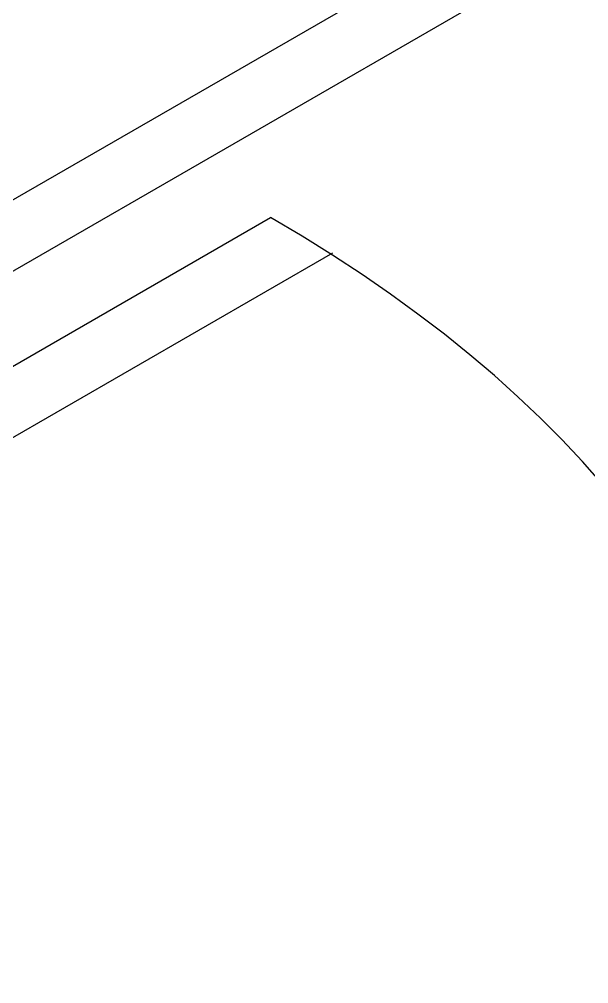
# Model space of a CAD drawing. Header units: millimetres. Extents: x 474.7 to 528.3, y 13.1 to 23.5.
# Drawn here: x 512.6941 to 512.8896, y 18.9785 to 19.31 of the extents above; entities that cross this region are included whole.
import ezdxf

# ---------------------------------------------------------------- set-up
doc = ezdxf.new("R2010")
doc.units = ezdxf.units.MM
doc.header["$LTSCALE"] = 2.5
doc.layers.add('I-ARQ', color=8, linetype='Continuous')

msp = doc.modelspace()

# ---------------------------------------------------------------- linework, layer by layer
at = {"layer": 'I-ARQ', "extrusion": (0, 0.816497, 0.57735)}
for p, q in [((513.16222, 19.51946, 18.77854), (512.30662, 19.02547, 19.47713)), ((513.18343, 19.50721, 18.79586), (512.32783, 19.01323, 19.49445)), ((512.35612, 18.9969, 19.51755), (512.78038, 19.24185, 19.17114)), ((512.8016, 19.2296, 19.18846), (512.37733, 18.98465, 19.53487))]:
    msp.add_line(p, q, dxfattribs=at)
msp.add_arc((-512.35612, 4.96815, 26.77936), 0.6, 135, 225, dxfattribs=at)

doc.saveas('drawing.dxf')
